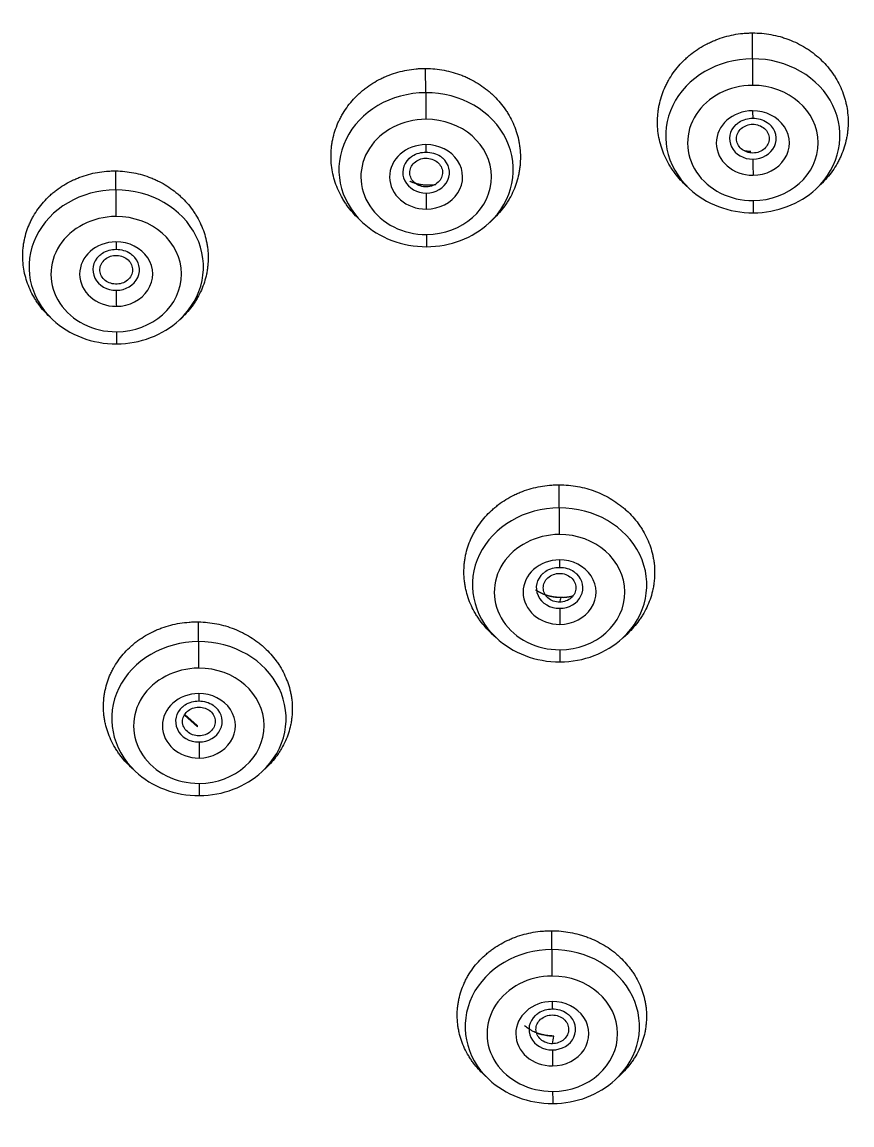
# Model space of a CAD drawing. Header units: millimetres. Extents: x 2433 to 4809, y -10272 to -6912.
# Drawn here: x 3217.32 to 3235.11, y -8393.87 to -8370.22 of the extents above; entities that cross this region are included whole.
import ezdxf

# ---------------------------------------------------------------- set-up
doc = ezdxf.new("R2010")
doc.units = ezdxf.units.MM
doc.layers.add('DIM', color=3, linetype='Continuous', lineweight=13)
doc.styles.add('ARIAL', font='arial.ttf')
doc.dimstyles.get("Standard").update_dxf_attribs({"dimtxt": 15, "dimasz": 15, "dimexe": 0.18, "dimexo": 0.0625, "dimgap": 4, "dimtad": 0, "dimtih": 1, "dimtoh": 1, "dimdec": 1, "dimdsep": 46, "dimtxsty": 'ARIAL', "dimcen": 0, "dimclrd": 3, "dimclre": 3, "dimclrt": 3, "dimadec": 0, "dimazin": 0, "dimtfac": 1, "dimtdec": 1, "dimtofl": 0, "dimtmove": 0, "dimatfit": 3, "dimfxl": 1, "dimtolj": 1, "dimtzin": 0, "dimarcsym": 0})

# ---------------------------------------------------------------- blocks, each defined once
blk = doc.blocks.new('*D46')
at = {"layer": 'Defpoints', "color": 0, "transparency": 16777216}
for p in [(3184.787, -7905.985), (3696.954, -9950.155), (3696.954, -9950.155)]:
    blk.add_point(p, dxfattribs=at)
at = {"layer": 'DIM', "color": 3, "lineweight": -2, "transparency": 16777216}
for p, q in [((3184.85, -7905.985), (3697.134, -7905.985)), ((3696.954, -7923.985), (3696.954, -8911.271)), ((3696.954, -9932.155), (3696.954, -8944.87)), ((3697.016, -9950.155), (3697.134, -9950.155))]:
    blk.add_line(p, q, dxfattribs=at)
at = {"layer": 'DIM', "color": 3, "transparency": 16777216}
for points in [[(3693.954, -7923.985), (3699.954, -7923.985), (3696.954, -7905.985)], [(3693.954, -9932.155), (3699.954, -9932.155), (3696.954, -9950.155)]]:
    blk.add_solid(points, dxfattribs=at)
at = {"layer": 'DIM', "color": 3, "transparency": 16777216, "insert": (3696.954, -8928.07), "char_height": 18, "attachment_point": 5, "style": 'ARIAL'}
blk.add_mtext('\\A1;(2280)', dxfattribs=at)

msp = doc.modelspace()

# ---------------------------------------------------------------- linework, layer by layer
at = {"linetype": 'Continuous', "lineweight": 13}
for p, q in [((3232.978, -8371.005), (3232.977, -8370.449)), ((3225.972, -8371.732), (3225.971, -8371.21)), ((3219.326, -8373.818), (3219.325, -8373.409)), ((3228.834, -8380.64), (3228.833, -8380.142)), ((3221.099, -8383.507), (3221.098, -8383.083)), ((3221.081, -8385.334), (3220.796, -8385.085)), ((3228.678, -8390.113), (3228.677, -8389.709))]:
    msp.add_line(p, q, dxfattribs=at)
at = {"linetype": 'Continuous', "lineweight": 18}
for p, q in [((3231.537, -8373.704), (3231.624, -8373.786)), ((3234.35, -8373.786), (3234.438, -8373.703)), ((3224.535, -8374.435), (3224.618, -8374.513)), ((3227.344, -8374.513), (3227.418, -8374.444)), ((3217.911, -8376.541), (3217.972, -8376.599)), ((3220.698, -8376.599), (3220.741, -8376.558)), ((3227.376, -8383.323), (3227.48, -8383.42)), ((3230.206, -8383.42), (3230.303, -8383.329)), ((3221.067, -8385.298), (3220.807, -8385.07)), ((3219.642, -8386.191), (3219.745, -8386.288)), ((3222.471, -8386.288), (3222.551, -8386.213)), ((3227.217, -8392.793), (3227.324, -8392.894)), ((3230.05, -8392.894), (3230.147, -8392.802))]:
    msp.add_line(p, q, dxfattribs=at)
at = {"linetype": 'Continuous', "lineweight": 13}
for centre, major_axis, ratio, start_param, end_param in [((3232.987, -8372.656), (-1.87, 0), 0.882948, 4.717224, 7.037094), ((3232.987, -8372.656), (-1.87, 0), 0.882948, 2.377964, 4.717224), ((3232.98, -8371.34), (0.002, -0.5), 0.00227, 3.979346, 5.201076), ((3232.987, -8372.81), (1.4, 0), 0.882948, 1.575631, 4.717224), ((3232.987, -8372.81), (1.4, 0), 0.882948, 4.717224, 7.858816), ((3225.981, -8373.383), (-1.87, 0), 0.882948, 4.717224, 7.037094), ((3225.981, -8373.383), (-1.87, 0), 0.882948, 2.377964, 4.717224), ((3225.975, -8372.067), (0.002, -0.5), 0.00227, 3.979346, 5.201076), ((3225.981, -8373.538), (1.4, 0), 0.882948, 1.575631, 4.717224), ((3225.981, -8373.538), (1.4, 0), 0.882948, 4.717224, 7.858816), ((3232.987, -8372.81), (-0.783, 0), 0.882948, 4.717224, 7.858816), ((3232.987, -8372.81), (-0.783, 0), 0.882948, 1.575631, 4.717224), ((3232.983, -8371.978), (0.001, -0.3), 0.00227, 5.201076, 6.276176), ((3225.981, -8373.537), (-0.783, 0), 0.882948, 4.717224, 7.858816), ((3225.981, -8373.537), (-0.783, 0), 0.882948, 1.575631, 4.717224), ((3225.977, -8372.705), (0.001, -0.3), 0.00227, 5.201076, 6.276176), ((3232.991, -8373.361), (-0.001, 0.3), 0.00227, 0.828524, 2.059484), ((3219.335, -8375.468), (-1.87, 0), 0.882948, 4.717224, 7.037094), ((3219.335, -8375.468), (-1.87, 0), 0.882948, 2.377964, 4.717224), ((3219.328, -8374.152), (0.002, -0.5), 0.00227, 3.979346, 5.201076), ((3225.985, -8374.088), (-0.001, 0.3), 0.00227, 0.828524, 2.059484), ((3232.994, -8373.812), (-0.002, 0.5), 0.00227, 2.059484, 3.281214), ((3219.335, -8375.623), (1.4, 0), 0.882948, 1.575631, 4.717224), ((3219.335, -8375.623), (1.4, 0), 0.882948, 4.717224, 7.858816), ((3219.334, -8375.622), (-0.783, 0), 0.882948, 4.717224, 7.858816), ((3219.334, -8375.622), (-0.783, 0), 0.882948, 1.575631, 4.717224), ((3219.331, -8374.79), (0.001, -0.3), 0.00227, 5.201076, 6.276176), ((3225.988, -8374.539), (-0.002, 0.5), 0.00227, 2.059484, 3.281214), ((3219.338, -8376.173), (-0.001, 0.3), 0.00227, 0.828524, 2.059484), ((3219.342, -8376.624), (-0.002, 0.5), 0.00227, 2.059484, 3.281214), ((3228.843, -8382.29), (-1.87, 0), 0.882948, 4.717224, 7.037094), ((3228.843, -8382.29), (-1.87, 0), 0.882948, 2.377964, 4.717224), ((3228.836, -8380.974), (0.002, -0.5), 0.00227, 3.979346, 5.201076), ((3228.843, -8382.445), (1.4, 0), 0.882948, 1.575631, 4.717224), ((3228.843, -8382.445), (1.4, 0), 0.882948, 4.717224, 7.858816), ((3228.843, -8382.445), (-0.783, 0), 0.882948, 4.717224, 7.858816), ((3228.843, -8382.445), (-0.783, 0), 0.882948, 1.575631, 4.717224), ((3228.839, -8381.613), (0.001, -0.3), 0.00227, 5.201076, 6.276176), ((3228.847, -8382.995), (-0.001, 0.3), 0.00227, 0.828524, 2.059484), ((3221.108, -8385.158), (-1.87, 0), 0.882948, 4.717224, 7.037094), ((3221.108, -8385.158), (-1.87, 0), 0.882948, 2.377964, 4.717224), ((3221.101, -8383.842), (0.002, -0.5), 0.00227, 3.979346, 5.201076), ((3228.85, -8383.446), (-0.002, 0.5), 0.00227, 2.059484, 3.281214), ((3221.108, -8385.312), (1.4, 0), 0.882948, 1.575631, 4.717224), ((3221.108, -8385.312), (1.4, 0), 0.882948, 4.717224, 7.858816), ((3221.108, -8385.312), (-0.783, 0), 0.882948, 4.717224, 7.858816), ((3221.108, -8385.312), (-0.783, 0), 0.882948, 1.575631, 4.717224), ((3221.104, -8384.48), (0.001, -0.3), 0.00227, 5.201076, 6.276176), ((3220.87, -8385.524), (-0.197, -0.226), 0.330358, 2.797833, 3.141605), ((3221.112, -8385.862), (-0.001, 0.3), 0.00227, 0.828524, 2.059484), ((3221.115, -8386.314), (-0.002, 0.5), 0.00227, 2.059484, 3.281214), ((3228.687, -8391.764), (-1.87, 0), 0.882948, 4.717224, 7.037094), ((3228.687, -8391.764), (-1.87, 0), 0.882948, 2.377964, 4.717224), ((3228.68, -8390.447), (0.002, -0.5), 0.00227, 3.979346, 5.201076), ((3228.687, -8391.918), (1.4, 0), 0.882948, 1.575631, 4.717224), ((3228.687, -8391.918), (1.4, 0), 0.882948, 4.717224, 7.858816), ((3228.687, -8391.918), (-0.783, 0), 0.882948, 4.717224, 7.858816), ((3228.687, -8391.918), (-0.783, 0), 0.882948, 1.575631, 4.717224), ((3228.683, -8391.086), (0.001, -0.3), 0.00227, 5.201076, 6.276176), ((3228.691, -8392.468), (-0.001, 0.3), 0.00227, 0.828524, 2.059484), ((3228.694, -8392.919), (-0.002, 0.5), 0.00227, 2.059484, 3.281214)]:
    msp.add_ellipse(centre, major_axis=major_axis, ratio=ratio, start_param=start_param, end_param=end_param, dxfattribs=at)
at = {"linetype": 'Continuous', "lineweight": 18}
for centre, major_axis, start_param, end_param in [((3232.987, -8372.716), (-0.5, 0), 5.53772, 7.858816), ((3232.987, -8372.716), (-0.5, 0), 1.575631, 3.936194), ((3225.981, -8373.443), (-0.5, 0), 5.53772, 7.858816), ((3225.981, -8373.443), (-0.5, 0), 1.575631, 3.936194), ((3232.987, -8372.656), (-1.87, 0), 0.753908, 1.575631), ((3232.987, -8372.656), (-1.87, 0), 1.575631, 2.377964), ((3225.981, -8373.383), (-1.87, 0), 0.753908, 1.575631), ((3225.981, -8373.383), (-1.87, 0), 1.575631, 2.377964), ((3219.334, -8375.529), (-0.5, 0), 5.53772, 7.858816), ((3219.334, -8375.529), (-0.5, 0), 1.575631, 3.936194), ((3219.335, -8375.468), (-1.87, 0), 0.753908, 1.575631), ((3219.335, -8375.468), (-1.87, 0), 1.575631, 2.377964), ((3228.843, -8382.351), (0.5, 0), 2.349395, 4.717224), ((3228.843, -8382.351), (0.5, 0), 4.717224, 7.03081), ((3228.843, -8382.29), (-1.87, 0), 0.753908, 1.575631), ((3228.843, -8382.29), (-1.87, 0), 1.575631, 2.377964), ((3221.108, -8385.218), (0.5, 0), 2.349395, 4.717224), ((3221.108, -8385.218), (0.5, 0), 4.717224, 7.03081), ((3221.108, -8385.158), (-1.87, 0), 0.753908, 1.575631), ((3221.108, -8385.158), (-1.87, 0), 1.575631, 2.377964), ((3228.687, -8391.824), (-0.5, 0), 5.53772, 7.858816), ((3228.687, -8391.824), (-0.5, 0), 1.575631, 3.936194), ((3228.687, -8391.764), (-1.87, 0), 0.753908, 1.575631), ((3228.687, -8391.764), (-1.87, 0), 1.575631, 2.377964)]:
    msp.add_ellipse(centre, major_axis=major_axis, ratio=0.882948, start_param=start_param, end_param=end_param, dxfattribs=at)
for points, knots in [([(3231.537, -8373.704), (3231.445, -8373.618), (3231.364, -8373.525), (3231.272, -8373.399), (3231.254, -8373.373), (3231.22, -8373.319), (3231.203, -8373.292), (3231.155, -8373.209), (3231.126, -8373.153), (3231.049, -8372.981), (3231.01, -8372.863), (3230.956, -8372.616), (3230.943, -8372.493), (3230.942, -8372.307), (3230.944, -8372.245), (3230.954, -8372.151), (3230.958, -8372.12), (3230.967, -8372.058), (3230.973, -8372.027), (3231.004, -8371.874), (3231.042, -8371.755), (3231.105, -8371.611), (3231.118, -8371.582), (3231.146, -8371.526), (3231.161, -8371.497), (3231.208, -8371.414), (3231.242, -8371.36), (3231.352, -8371.204), (3231.436, -8371.107), (3231.542, -8371.007), (3231.554, -8370.996), (3231.578, -8370.974), (3231.59, -8370.963), (3231.628, -8370.931), (3231.653, -8370.91), (3231.73, -8370.85), (3231.837, -8370.775), (3231.951, -8370.71), (3232.039, -8370.666), (3232.069, -8370.651), (3232.13, -8370.624), (3232.161, -8370.611), (3232.316, -8370.55), (3232.444, -8370.513), (3232.64, -8370.475), (3232.707, -8370.465), (3232.807, -8370.456), (3232.841, -8370.453), (3232.909, -8370.45), (3232.943, -8370.449), (3232.977, -8370.449)], [0, 0, 0, 0, 0.080882, 0.080882, 0.101771, 0.101771, 0.12266, 0.12266, 0.164439, 0.164439, 0.247995, 0.247995, 0.331551, 0.331551, 0.373329, 0.373329, 0.394218, 0.394218, 0.415107, 0.415107, 0.498663, 0.498663, 0.519552, 0.519552, 0.540441, 0.540441, 0.582219, 0.582219, 0.665775, 0.665775, 0.67622, 0.67622, 0.686664, 0.686664, 0.707553, 0.707553, 0.749332, 0.79111, 0.79111, 0.811999, 0.811999, 0.832888, 0.832888, 0.916444, 0.916444, 0.958222, 0.958222, 0.979111, 0.979111, 1, 1, 1, 1]), ([(3232.977, -8370.449), (3233.112, -8370.448), (3233.245, -8370.46), (3233.442, -8370.496), (3233.507, -8370.511), (3233.588, -8370.533), (3233.604, -8370.538), (3233.636, -8370.548), (3233.652, -8370.553), (3233.7, -8370.569), (3233.731, -8370.58), (3233.887, -8370.639), (3234.005, -8370.698), (3234.144, -8370.784), (3234.171, -8370.802), (3234.226, -8370.84), (3234.252, -8370.859), (3234.331, -8370.919), (3234.38, -8370.961), (3234.522, -8371.092), (3234.607, -8371.188), (3234.701, -8371.319), (3234.719, -8371.345), (3234.754, -8371.399), (3234.77, -8371.426), (3234.818, -8371.508), (3234.875, -8371.62), (3234.921, -8371.737), (3234.95, -8371.827), (3234.959, -8371.857), (3234.976, -8371.917), (3234.983, -8371.948), (3235.017, -8372.101), (3235.03, -8372.225), (3235.031, -8372.411), (3235.028, -8372.473), (3235.021, -8372.551), (3235.019, -8372.567), (3235.015, -8372.598), (3235.009, -8372.645), (3235, -8372.691), (3234.969, -8372.843), (3234.931, -8372.962), (3234.868, -8373.106), (3234.855, -8373.135), (3234.834, -8373.178), (3234.826, -8373.192), (3234.811, -8373.22), (3234.773, -8373.29), (3234.731, -8373.357), (3234.621, -8373.512), (3234.537, -8373.609), (3234.441, -8373.7), (3234.44, -8373.702), (3234.438, -8373.703)], [0, 0, 0, 0, 0.083221, 0.083221, 0.124831, 0.124831, 0.135234, 0.135234, 0.145636, 0.145636, 0.166441, 0.166441, 0.249662, 0.249662, 0.270467, 0.270467, 0.291272, 0.291272, 0.332883, 0.332883, 0.416103, 0.416103, 0.436908, 0.436908, 0.457714, 0.457714, 0.499324, 0.540934, 0.540934, 0.561739, 0.561739, 0.582544, 0.582544, 0.665765, 0.665765, 0.707375, 0.707375, 0.717778, 0.717778, 0.728181, 0.748986, 0.748986, 0.832206, 0.832206, 0.853012, 0.853012, 0.863414, 0.863414, 0.873817, 0.915427, 0.915427, 0.998648, 0.998648, 1, 1, 1, 1]), ([(3224.535, -8374.435), (3224.444, -8374.35), (3224.363, -8374.257), (3224.272, -8374.132), (3224.254, -8374.105), (3224.219, -8374.052), (3224.202, -8374.024), (3224.155, -8373.942), (3224.097, -8373.83), (3224.052, -8373.714), (3224.013, -8373.596), (3223.996, -8373.536), (3223.956, -8373.352), (3223.942, -8373.229), (3223.941, -8373.044), (3223.944, -8372.982), (3223.953, -8372.889), (3223.957, -8372.858), (3223.966, -8372.796), (3223.972, -8372.766), (3224.003, -8372.614), (3224.041, -8372.495), (3224.103, -8372.352), (3224.123, -8372.31), (3224.145, -8372.268), (3224.16, -8372.24), (3224.168, -8372.226), (3224.207, -8372.157), (3224.241, -8372.104), (3224.35, -8371.949), (3224.434, -8371.853), (3224.54, -8371.754), (3224.552, -8371.743), (3224.576, -8371.721), (3224.588, -8371.711), (3224.625, -8371.679), (3224.651, -8371.659), (3224.728, -8371.6), (3224.834, -8371.526), (3224.948, -8371.462), (3225.036, -8371.418), (3225.066, -8371.404), (3225.127, -8371.377), (3225.158, -8371.365), (3225.313, -8371.305), (3225.44, -8371.269), (3225.636, -8371.234), (3225.702, -8371.225), (3225.803, -8371.216), (3225.836, -8371.214), (3225.904, -8371.211), (3225.937, -8371.21), (3225.971, -8371.21)], [0, 0, 0, 0, 0.080748, 0.080748, 0.10164, 0.10164, 0.122532, 0.122532, 0.164316, 0.2061, 0.2061, 0.247885, 0.247885, 0.331453, 0.331453, 0.373237, 0.373237, 0.394129, 0.394129, 0.415021, 0.415021, 0.49859, 0.49859, 0.519482, 0.529928, 0.529928, 0.540374, 0.540374, 0.582158, 0.582158, 0.665727, 0.665727, 0.676173, 0.676173, 0.686619, 0.686619, 0.707511, 0.707511, 0.749295, 0.791079, 0.791079, 0.811971, 0.811971, 0.832863, 0.832863, 0.916432, 0.916432, 0.958216, 0.958216, 0.979108, 0.979108, 1, 1, 1, 1]), ([(3225.971, -8371.21), (3226.106, -8371.211), (3226.237, -8371.224), (3226.495, -8371.274), (3226.622, -8371.31), (3226.777, -8371.37), (3226.807, -8371.383), (3226.868, -8371.41), (3226.897, -8371.424), (3226.985, -8371.468), (3227.099, -8371.532), (3227.205, -8371.607), (3227.282, -8371.666), (3227.308, -8371.686), (3227.357, -8371.729), (3227.382, -8371.75), (3227.499, -8371.86), (3227.583, -8371.956), (3227.675, -8372.084), (3227.693, -8372.11), (3227.727, -8372.164), (3227.744, -8372.191), (3227.791, -8372.273), (3227.82, -8372.329), (3227.896, -8372.5), (3227.935, -8372.618), (3227.965, -8372.754), (3227.968, -8372.77), (3227.974, -8372.8), (3227.977, -8372.816), (3227.984, -8372.862), (3227.989, -8372.893), (3227.999, -8372.985), (3228.006, -8373.107), (3228, -8373.23), (3227.991, -8373.322), (3227.987, -8373.353), (3227.978, -8373.414), (3227.973, -8373.445), (3227.941, -8373.597), (3227.904, -8373.715), (3227.83, -8373.885), (3227.802, -8373.941), (3227.756, -8374.023), (3227.739, -8374.05), (3227.705, -8374.103), (3227.688, -8374.13), (3227.597, -8374.258), (3227.514, -8374.353), (3227.42, -8374.442), (3227.419, -8374.443), (3227.418, -8374.444)], [0, 0, 0, 0, 0.083255, 0.083255, 0.166511, 0.166511, 0.187324, 0.187324, 0.208138, 0.208138, 0.249766, 0.291393, 0.291393, 0.312207, 0.312207, 0.333021, 0.333021, 0.416276, 0.416276, 0.43709, 0.43709, 0.457904, 0.457904, 0.499532, 0.499532, 0.582787, 0.582787, 0.593194, 0.593194, 0.603601, 0.603601, 0.624415, 0.624415, 0.666042, 0.70767, 0.70767, 0.728484, 0.728484, 0.749298, 0.749298, 0.832553, 0.832553, 0.87418, 0.87418, 0.894994, 0.894994, 0.915808, 0.915808, 0.999063, 0.999063, 1, 1, 1, 1]), ([(3232.625, -8372.421), (3232.644, -8372.398), (3232.701, -8372.347), (3232.83, -8372.293), (3232.932, -8372.279), (3232.984, -8372.278)], [0, 0, 0, 0, 0.24821, 0.643629, 1, 1, 1, 1]), ([(3232.984, -8372.278), (3233.042, -8372.279), (3233.15, -8372.294), (3233.274, -8372.347), (3233.322, -8372.393), (3233.334, -8372.407)], [0, 0, 0, 0, 0.410705, 0.836907, 1, 1, 1, 1]), ([(3225.619, -8373.148), (3225.638, -8373.125), (3225.695, -8373.074), (3225.824, -8373.02), (3225.927, -8373.006), (3225.979, -8373.005)], [0, 0, 0, 0, 0.24821, 0.643629, 1, 1, 1, 1]), ([(3225.979, -8373.005), (3226.036, -8373.006), (3226.144, -8373.021), (3226.269, -8373.074), (3226.317, -8373.12), (3226.329, -8373.134)], [0, 0, 0, 0, 0.410705, 0.836907, 1, 1, 1, 1]), ([(3217.911, -8376.541), (3217.823, -8376.459), (3217.744, -8376.37), (3217.656, -8376.249), (3217.638, -8376.223), (3217.604, -8376.171), (3217.588, -8376.144), (3217.541, -8376.064), (3217.484, -8375.955), (3217.44, -8375.841), (3217.401, -8375.726), (3217.385, -8375.667), (3217.345, -8375.488), (3217.331, -8375.368), (3217.33, -8375.187), (3217.333, -8375.127), (3217.342, -8375.037), (3217.346, -8375.007), (3217.355, -8374.946), (3217.361, -8374.916), (3217.392, -8374.768), (3217.429, -8374.653), (3217.49, -8374.514), (3217.51, -8374.472), (3217.532, -8374.431), (3217.546, -8374.404), (3217.554, -8374.391), (3217.592, -8374.324), (3217.626, -8374.272), (3217.734, -8374.122), (3217.816, -8374.029), (3217.931, -8373.921), (3217.955, -8373.9), (3218.004, -8373.86), (3218.029, -8373.84), (3218.105, -8373.782), (3218.209, -8373.711), (3218.321, -8373.649), (3218.407, -8373.607), (3218.437, -8373.593), (3218.496, -8373.567), (3218.527, -8373.555), (3218.679, -8373.498), (3218.804, -8373.464), (3218.996, -8373.43), (3219.061, -8373.421), (3219.16, -8373.413), (3219.193, -8373.412), (3219.259, -8373.409), (3219.292, -8373.409), (3219.325, -8373.409)], [0, 0, 0, 0, 0.079536, 0.079536, 0.100456, 0.100456, 0.121376, 0.121376, 0.163215, 0.205054, 0.205054, 0.246893, 0.246893, 0.330572, 0.330572, 0.372411, 0.372411, 0.393331, 0.393331, 0.41425, 0.41425, 0.497929, 0.497929, 0.518849, 0.529308, 0.529308, 0.539768, 0.539768, 0.581607, 0.581607, 0.665286, 0.665286, 0.686206, 0.686206, 0.707125, 0.707125, 0.748964, 0.790804, 0.790804, 0.811723, 0.811723, 0.832643, 0.832643, 0.916321, 0.916321, 0.958161, 0.958161, 0.97908, 0.97908, 1, 1, 1, 1]), ([(3219.325, -8373.409), (3219.456, -8373.411), (3219.584, -8373.424), (3219.836, -8373.474), (3219.96, -8373.51), (3220.111, -8373.569), (3220.141, -8373.582), (3220.2, -8373.608), (3220.229, -8373.622), (3220.314, -8373.666), (3220.425, -8373.729), (3220.529, -8373.801), (3220.604, -8373.859), (3220.629, -8373.879), (3220.677, -8373.92), (3220.701, -8373.942), (3220.815, -8374.049), (3220.897, -8374.142), (3220.987, -8374.268), (3221.005, -8374.293), (3221.038, -8374.345), (3221.054, -8374.372), (3221.1, -8374.452), (3221.128, -8374.507), (3221.203, -8374.673), (3221.241, -8374.788), (3221.273, -8374.936), (3221.279, -8374.966), (3221.289, -8375.025), (3221.293, -8375.055), (3221.303, -8375.145), (3221.31, -8375.265), (3221.304, -8375.384), (3221.295, -8375.473), (3221.29, -8375.518), (3221.282, -8375.563), (3221.277, -8375.592), (3221.274, -8375.607), (3221.247, -8375.74), (3221.21, -8375.855), (3221.138, -8376.02), (3221.111, -8376.074), (3221.066, -8376.154), (3221.05, -8376.18), (3221.017, -8376.232), (3221, -8376.258), (3220.911, -8376.382), (3220.831, -8376.473), (3220.741, -8376.558)], [0, 0, 0, 0, 0.083377, 0.083377, 0.166754, 0.166754, 0.187598, 0.187598, 0.208442, 0.208442, 0.25013, 0.291819, 0.291819, 0.312663, 0.312663, 0.333507, 0.333507, 0.416884, 0.416884, 0.437728, 0.437728, 0.458572, 0.458572, 0.500261, 0.500261, 0.583637, 0.583637, 0.604481, 0.604481, 0.625326, 0.625326, 0.667014, 0.708702, 0.708702, 0.729547, 0.739969, 0.739969, 0.750391, 0.750391, 0.833768, 0.833768, 0.875456, 0.875456, 0.8963, 0.8963, 0.917144, 0.917144, 1, 1, 1, 1]), ([(3226.181, -8373.706), (3226.175, -8373.707), (3226.165, -8373.709), (3226.15, -8373.711), (3226.134, -8373.713), (3226.118, -8373.714), (3226.102, -8373.715), (3226.086, -8373.717), (3226.07, -8373.717), (3226.054, -8373.718), (3226.038, -8373.718), (3226.021, -8373.718), (3226.005, -8373.718), (3225.988, -8373.717), (3225.972, -8373.717), (3225.955, -8373.715), (3225.938, -8373.714), (3225.921, -8373.712), (3225.904, -8373.71), (3225.887, -8373.708), (3225.87, -8373.705), (3225.852, -8373.702), (3225.835, -8373.698), (3225.818, -8373.695), (3225.8, -8373.691), (3225.783, -8373.686), (3225.765, -8373.681), (3225.748, -8373.676), (3225.73, -8373.671), (3225.713, -8373.665), (3225.695, -8373.659), (3225.678, -8373.652), (3225.661, -8373.645), (3225.644, -8373.638), (3225.633, -8373.634), (3225.628, -8373.631)], [0, 0, 0, 0, 0.02764, 0.05539, 0.083255, 0.11124, 0.139352, 0.167597, 0.195983, 0.224517, 0.253206, 0.282058, 0.311083, 0.340289, 0.369686, 0.399284, 0.429092, 0.459121, 0.489383, 0.519889, 0.550649, 0.581659, 0.61291, 0.644394, 0.676103, 0.708027, 0.740157, 0.772485, 0.805, 0.837694, 0.870558, 0.903582, 0.936758, 0.970076, 1, 1, 1, 1]), ([(3218.972, -8375.233), (3218.992, -8375.21), (3219.048, -8375.159), (3219.178, -8375.105), (3219.28, -8375.091), (3219.332, -8375.09)], [0, 0, 0, 0, 0.24821, 0.643629, 1, 1, 1, 1]), ([(3219.332, -8375.09), (3219.39, -8375.091), (3219.497, -8375.106), (3219.622, -8375.159), (3219.67, -8375.205), (3219.682, -8375.219)], [0, 0, 0, 0, 0.410705, 0.836907, 1, 1, 1, 1]), ([(3227.375, -8383.322), (3227.289, -8383.242), (3227.212, -8383.155), (3227.124, -8383.036), (3227.106, -8383.01), (3227.08, -8382.97), (3227.071, -8382.956), (3227.054, -8382.93), (3227.013, -8382.862), (3226.977, -8382.793), (3226.899, -8382.624), (3226.86, -8382.507), (3226.826, -8382.355), (3226.82, -8382.325), (3226.81, -8382.264), (3226.805, -8382.233), (3226.795, -8382.142), (3226.788, -8382.02), (3226.794, -8381.898), (3226.803, -8381.806), (3226.807, -8381.775), (3226.816, -8381.714), (3226.822, -8381.684), (3226.854, -8381.533), (3226.892, -8381.416), (3226.955, -8381.274), (3226.968, -8381.246), (3226.997, -8381.19), (3227.012, -8381.163), (3227.059, -8381.081), (3227.093, -8381.028), (3227.204, -8380.875), (3227.288, -8380.78), (3227.395, -8380.682), (3227.407, -8380.671), (3227.431, -8380.65), (3227.443, -8380.639), (3227.481, -8380.608), (3227.506, -8380.587), (3227.584, -8380.529), (3227.691, -8380.456), (3227.805, -8380.393), (3227.894, -8380.349), (3227.924, -8380.335), (3227.985, -8380.309), (3228.015, -8380.296), (3228.171, -8380.237), (3228.299, -8380.201), (3228.496, -8380.166), (3228.563, -8380.157), (3228.663, -8380.148), (3228.697, -8380.145), (3228.765, -8380.143), (3228.799, -8380.142), (3228.833, -8380.142)], [0, 0, 0, 0, 0.076949, 0.076949, 0.097927, 0.097927, 0.108417, 0.108417, 0.118906, 0.160863, 0.160863, 0.244776, 0.244776, 0.265755, 0.265755, 0.286733, 0.286733, 0.32869, 0.370647, 0.370647, 0.391625, 0.391625, 0.412604, 0.412604, 0.496518, 0.496518, 0.517496, 0.517496, 0.538474, 0.538474, 0.580431, 0.580431, 0.664345, 0.664345, 0.674834, 0.674834, 0.685323, 0.685323, 0.706302, 0.706302, 0.748259, 0.790216, 0.790216, 0.811194, 0.811194, 0.832173, 0.832173, 0.916086, 0.916086, 0.958043, 0.958043, 0.979022, 0.979022, 1, 1, 1, 1]), ([(3228.833, -8380.142), (3228.968, -8380.142), (3229.233, -8380.167), (3229.488, -8380.238), (3229.675, -8380.309), (3229.736, -8380.336), (3229.854, -8380.394), (3229.968, -8380.457), (3230.075, -8380.53), (3230.153, -8380.588), (3230.179, -8380.608), (3230.229, -8380.65), (3230.253, -8380.671), (3230.372, -8380.78), (3230.457, -8380.874), (3230.55, -8381.001), (3230.577, -8381.04), (3230.603, -8381.08), (3230.619, -8381.107), (3230.627, -8381.12), (3230.667, -8381.188), (3230.696, -8381.244), (3230.773, -8381.413), (3230.813, -8381.529), (3230.846, -8381.68), (3230.852, -8381.711), (3230.862, -8381.771), (3230.867, -8381.802), (3230.877, -8381.893), (3230.884, -8382.015), (3230.879, -8382.137), (3230.869, -8382.228), (3230.866, -8382.258), (3230.856, -8382.319), (3230.851, -8382.35), (3230.819, -8382.5), (3230.781, -8382.617), (3230.706, -8382.786), (3230.678, -8382.842), (3230.631, -8382.923), (3230.615, -8382.95), (3230.581, -8383.003), (3230.563, -8383.029), (3230.474, -8383.153), (3230.393, -8383.245), (3230.303, -8383.329)], [0, 0, 0, 0, 0.083554, 0.167109, 0.167109, 0.208886, 0.208886, 0.250663, 0.29244, 0.29244, 0.313329, 0.313329, 0.334218, 0.334218, 0.417772, 0.417772, 0.438661, 0.449105, 0.449105, 0.459549, 0.459549, 0.501326, 0.501326, 0.584881, 0.584881, 0.605769, 0.605769, 0.626658, 0.626658, 0.668435, 0.710213, 0.710213, 0.731101, 0.731101, 0.75199, 0.75199, 0.835544, 0.835544, 0.877321, 0.877321, 0.89821, 0.89821, 0.919099, 0.919099, 1, 1, 1, 1]), ([(3228.495, -8382.042), (3228.51, -8382.025), (3228.563, -8381.978), (3228.686, -8381.927), (3228.788, -8381.914), (3228.84, -8381.913)], [0, 0, 0, 0, 0.206446, 0.623832, 1, 1, 1, 1]), ([(3228.84, -8381.913), (3228.898, -8381.913), (3229.006, -8381.928), (3229.136, -8381.985), (3229.188, -8382.036), (3229.204, -8382.055)], [0, 0, 0, 0, 0.388964, 0.792604, 1, 1, 1, 1]), ([(3228.871, -8382.563), (3228.865, -8382.563), (3228.855, -8382.563), (3228.839, -8382.562), (3228.823, -8382.562), (3228.808, -8382.561), (3228.792, -8382.56), (3228.776, -8382.558), (3228.761, -8382.557), (3228.745, -8382.555), (3228.729, -8382.553), (3228.714, -8382.55), (3228.698, -8382.548), (3228.683, -8382.545), (3228.667, -8382.542), (3228.652, -8382.539), (3228.636, -8382.535), (3228.621, -8382.531), (3228.606, -8382.527), (3228.59, -8382.522), (3228.575, -8382.518), (3228.56, -8382.513), (3228.544, -8382.507), (3228.529, -8382.502), (3228.514, -8382.496), (3228.499, -8382.49), (3228.484, -8382.483), (3228.469, -8382.477), (3228.454, -8382.47), (3228.44, -8382.462), (3228.425, -8382.455), (3228.411, -8382.447), (3228.396, -8382.439), (3228.382, -8382.431), (3228.368, -8382.423), (3228.354, -8382.414), (3228.34, -8382.405), (3228.33, -8382.398), (3228.324, -8382.394), (3228.323, -8382.393)], [0, 0, 0, 0, 0.026672, 0.053337, 0.079999, 0.106663, 0.133333, 0.160014, 0.186713, 0.213434, 0.240183, 0.266966, 0.29379, 0.320661, 0.347586, 0.374571, 0.401624, 0.428752, 0.455963, 0.483263, 0.510662, 0.538167, 0.565786, 0.593527, 0.621391, 0.649372, 0.67746, 0.705648, 0.733929, 0.762294, 0.790736, 0.819246, 0.847819, 0.876445, 0.905118, 0.93383, 0.962575, 0.991347, 1, 1, 1, 1]), ([(3219.641, -8386.19), (3219.558, -8386.112), (3219.482, -8386.027), (3219.395, -8385.911), (3219.377, -8385.885), (3219.351, -8385.846), (3219.342, -8385.833), (3219.326, -8385.806), (3219.284, -8385.739), (3219.248, -8385.671), (3219.171, -8385.504), (3219.131, -8385.388), (3219.097, -8385.238), (3219.091, -8385.208), (3219.081, -8385.148), (3219.076, -8385.118), (3219.066, -8385.028), (3219.059, -8384.908), (3219.064, -8384.787), (3219.074, -8384.696), (3219.077, -8384.666), (3219.087, -8384.606), (3219.093, -8384.576), (3219.124, -8384.428), (3219.162, -8384.313), (3219.226, -8384.174), (3219.246, -8384.132), (3219.268, -8384.091), (3219.283, -8384.064), (3219.29, -8384.051), (3219.33, -8383.984), (3219.364, -8383.932), (3219.474, -8383.783), (3219.558, -8383.69), (3219.677, -8383.584), (3219.701, -8383.563), (3219.751, -8383.523), (3219.776, -8383.503), (3219.854, -8383.447), (3219.961, -8383.376), (3220.075, -8383.315), (3220.163, -8383.274), (3220.193, -8383.26), (3220.254, -8383.235), (3220.285, -8383.223), (3220.44, -8383.167), (3220.567, -8383.134), (3220.763, -8383.101), (3220.829, -8383.094), (3220.93, -8383.086), (3220.963, -8383.084), (3221.031, -8383.083), (3221.064, -8383.082), (3221.098, -8383.083)], [0, 0, 0, 0, 0.075494, 0.075494, 0.096506, 0.096506, 0.107011, 0.107011, 0.117517, 0.15954, 0.15954, 0.243586, 0.243586, 0.264598, 0.264598, 0.285609, 0.285609, 0.327632, 0.369655, 0.369655, 0.390667, 0.390667, 0.411678, 0.411678, 0.495724, 0.495724, 0.516736, 0.527241, 0.527241, 0.537747, 0.537747, 0.57977, 0.57977, 0.663816, 0.663816, 0.684828, 0.684828, 0.705839, 0.705839, 0.747862, 0.789885, 0.789885, 0.810897, 0.810897, 0.831908, 0.831908, 0.915954, 0.915954, 0.957977, 0.957977, 0.978989, 0.978989, 1, 1, 1, 1]), ([(3221.098, -8383.083), (3221.231, -8383.085), (3221.492, -8383.114), (3221.743, -8383.186), (3221.988, -8383.283), (3222.104, -8383.341), (3222.267, -8383.442), (3222.32, -8383.479), (3222.397, -8383.537), (3222.422, -8383.557), (3222.471, -8383.598), (3222.495, -8383.619), (3222.611, -8383.727), (3222.694, -8383.82), (3222.786, -8383.945), (3222.804, -8383.97), (3222.838, -8384.022), (3222.854, -8384.049), (3222.901, -8384.129), (3222.929, -8384.184), (3223.005, -8384.35), (3223.044, -8384.464), (3223.073, -8384.597), (3223.077, -8384.612), (3223.082, -8384.642), (3223.085, -8384.657), (3223.093, -8384.701), (3223.097, -8384.731), (3223.107, -8384.821), (3223.114, -8384.94), (3223.108, -8385.059), (3223.099, -8385.148), (3223.096, -8385.178), (3223.086, -8385.237), (3223.081, -8385.267), (3223.05, -8385.414), (3223.012, -8385.528), (3222.939, -8385.693), (3222.911, -8385.747), (3222.865, -8385.826), (3222.849, -8385.853), (3222.815, -8385.904), (3222.798, -8385.929), (3222.712, -8386.047), (3222.636, -8386.133), (3222.551, -8386.213)], [0, 0, 0, 0, 0.083791, 0.167581, 0.167581, 0.251372, 0.251372, 0.293267, 0.293267, 0.314215, 0.314215, 0.335163, 0.335163, 0.418953, 0.418953, 0.439901, 0.439901, 0.460849, 0.460849, 0.502744, 0.502744, 0.586535, 0.586535, 0.597009, 0.597009, 0.607483, 0.607483, 0.62843, 0.62843, 0.670326, 0.712221, 0.712221, 0.733169, 0.733169, 0.754116, 0.754116, 0.837907, 0.837907, 0.879802, 0.879802, 0.90075, 0.90075, 0.921698, 0.921698, 1, 1, 1, 1]), ([(3220.76, -8384.91), (3220.775, -8384.892), (3220.828, -8384.845), (3220.951, -8384.795), (3221.053, -8384.781), (3221.105, -8384.78)], [0, 0, 0, 0, 0.206446, 0.623832, 1, 1, 1, 1]), ([(3221.105, -8384.78), (3221.163, -8384.78), (3221.271, -8384.796), (3221.401, -8384.852), (3221.453, -8384.903), (3221.469, -8384.922)], [0, 0, 0, 0, 0.388964, 0.792604, 1, 1, 1, 1]), ([(3227.216, -8392.792), (3227.136, -8392.717), (3227.063, -8392.636), (3226.98, -8392.525), (3226.961, -8392.499), (3226.927, -8392.448), (3226.91, -8392.421), (3226.862, -8392.342), (3226.833, -8392.288), (3226.756, -8392.122), (3226.716, -8392.008), (3226.686, -8391.875), (3226.682, -8391.86), (3226.677, -8391.83), (3226.668, -8391.786), (3226.662, -8391.741), (3226.652, -8391.652), (3226.644, -8391.533), (3226.65, -8391.413), (3226.659, -8391.324), (3226.663, -8391.294), (3226.673, -8391.234), (3226.678, -8391.205), (3226.71, -8391.057), (3226.748, -8390.943), (3226.811, -8390.805), (3226.824, -8390.778), (3226.852, -8390.724), (3226.867, -8390.697), (3226.914, -8390.617), (3226.949, -8390.565), (3227.059, -8390.417), (3227.142, -8390.325), (3227.249, -8390.229), (3227.26, -8390.219), (3227.285, -8390.198), (3227.297, -8390.188), (3227.334, -8390.157), (3227.359, -8390.138), (3227.437, -8390.081), (3227.543, -8390.01), (3227.657, -8389.949), (3227.745, -8389.907), (3227.775, -8389.894), (3227.835, -8389.868), (3227.866, -8389.856), (3228.021, -8389.799), (3228.148, -8389.765), (3228.343, -8389.731), (3228.409, -8389.722), (3228.509, -8389.714), (3228.543, -8389.712), (3228.61, -8389.709), (3228.643, -8389.708), (3228.677, -8389.709)], [0, 0, 0, 0, 0.073157, 0.073157, 0.094222, 0.094222, 0.115287, 0.115287, 0.157416, 0.157416, 0.241674, 0.241674, 0.252207, 0.252207, 0.262739, 0.283803, 0.283803, 0.325933, 0.368062, 0.368062, 0.389126, 0.389126, 0.410191, 0.410191, 0.49445, 0.49445, 0.515514, 0.515514, 0.536579, 0.536579, 0.578708, 0.578708, 0.662966, 0.662966, 0.673499, 0.673499, 0.684031, 0.684031, 0.705096, 0.705096, 0.747225, 0.789354, 0.789354, 0.810419, 0.810419, 0.831483, 0.831483, 0.915742, 0.915742, 0.957871, 0.957871, 0.978935, 0.978935, 1, 1, 1, 1]), ([(3228.677, -8389.709), (3228.811, -8389.709), (3228.942, -8389.722), (3229.135, -8389.757), (3229.199, -8389.772), (3229.294, -8389.798), (3229.325, -8389.808), (3229.388, -8389.828), (3229.419, -8389.839), (3229.573, -8389.897), (3229.69, -8389.954), (3229.855, -8390.053), (3229.908, -8390.089), (3229.985, -8390.146), (3230.011, -8390.166), (3230.06, -8390.206), (3230.084, -8390.227), (3230.202, -8390.333), (3230.286, -8390.425), (3230.378, -8390.549), (3230.396, -8390.574), (3230.431, -8390.625), (3230.447, -8390.651), (3230.495, -8390.731), (3230.523, -8390.785), (3230.6, -8390.95), (3230.639, -8391.063), (3230.672, -8391.21), (3230.678, -8391.24), (3230.688, -8391.299), (3230.693, -8391.329), (3230.703, -8391.418), (3230.71, -8391.536), (3230.704, -8391.655), (3230.695, -8391.744), (3230.691, -8391.773), (3230.682, -8391.833), (3230.677, -8391.862), (3230.645, -8392.009), (3230.608, -8392.123), (3230.533, -8392.287), (3230.505, -8392.341), (3230.459, -8392.42), (3230.442, -8392.447), (3230.409, -8392.498), (3230.391, -8392.523), (3230.306, -8392.639), (3230.231, -8392.723), (3230.147, -8392.802)], [0, 0, 0, 0, 0.083916, 0.083916, 0.125873, 0.125873, 0.146852, 0.146852, 0.167831, 0.167831, 0.251747, 0.251747, 0.293704, 0.293704, 0.314683, 0.314683, 0.335662, 0.335662, 0.419578, 0.419578, 0.440556, 0.440556, 0.461535, 0.461535, 0.503493, 0.503493, 0.587409, 0.587409, 0.608387, 0.608387, 0.629366, 0.629366, 0.671324, 0.713282, 0.713282, 0.734261, 0.734261, 0.75524, 0.75524, 0.839155, 0.839155, 0.881113, 0.881113, 0.902092, 0.902092, 0.923071, 0.923071, 1, 1, 1, 1]), ([(3228.325, -8391.528), (3228.344, -8391.506), (3228.401, -8391.454), (3228.53, -8391.4), (3228.632, -8391.387), (3228.684, -8391.386)], [0, 0, 0, 0, 0.24821, 0.643629, 1, 1, 1, 1]), ([(3228.684, -8391.386), (3228.742, -8391.386), (3228.85, -8391.402), (3228.975, -8391.454), (3229.022, -8391.501), (3229.034, -8391.515)], [0, 0, 0, 0, 0.410705, 0.836907, 1, 1, 1, 1]), ([(3228.673, -8391.971), (3228.668, -8391.971), (3228.655, -8391.97), (3228.628, -8391.968), (3228.588, -8391.964), (3228.537, -8391.957), (3228.475, -8391.944), (3228.41, -8391.926), (3228.349, -8391.904), (3228.299, -8391.882), (3228.252, -8391.857), (3228.197, -8391.825), (3228.142, -8391.786), (3228.107, -8391.757), (3228.094, -8391.746)], [0, 0, 0, 0, 0.02233, 0.064065, 0.125228, 0.205812, 0.305757, 0.419709, 0.521153, 0.610211, 0.675524, 0.776909, 0.914456, 1, 1, 1, 1])]:
    msp.add_open_spline(points, degree=3, knots=knots, dxfattribs=at)
for points, degree in [([(3232.989, -8373.025), (3232.942, -8373.026), (3232.849, -8373.009), (3232.731, -8372.94), (3232.655, -8372.837), (3232.628, -8372.718), (3232.654, -8372.598), (3232.73, -8372.495), (3232.85, -8372.425), (3232.941, -8372.408), (3232.985, -8372.407)], 3), ([(3232.985, -8372.407), (3233.029, -8372.407), (3233.121, -8372.424), (3233.242, -8372.493), (3233.318, -8372.595), (3233.346, -8372.715), (3233.32, -8372.835), (3233.245, -8372.938), (3233.128, -8373.007), (3233.035, -8373.025), (3232.989, -8373.025)], 3), ([(3232.943, -8372.995), (3232.869, -8372.992), (3232.799, -8372.978)], 2), ([(3226.061, -8373.745), (3226.016, -8373.754), (3225.921, -8373.755), (3225.788, -8373.712), (3225.689, -8373.627), (3225.632, -8373.516), (3225.627, -8373.394), (3225.675, -8373.278), (3225.775, -8373.187), (3225.859, -8373.151), (3225.902, -8373.143)], 3), ([(3225.902, -8373.143), (3225.944, -8373.134), (3226.038, -8373.133), (3226.174, -8373.176), (3226.274, -8373.261), (3226.331, -8373.372), (3226.336, -8373.493), (3226.289, -8373.609), (3226.192, -8373.7), (3226.106, -8373.735), (3226.061, -8373.745)], 3), ([(3226.186, -8373.707), (3225.966, -8373.738), (3225.765, -8373.681)], 2), ([(3219.488, -8375.807), (3219.446, -8375.825), (3219.354, -8375.845), (3219.214, -8375.828), (3219.096, -8375.765), (3219.012, -8375.668), (3218.977, -8375.55), (3218.994, -8375.428), (3219.068, -8375.319), (3219.142, -8375.268), (3219.181, -8375.251)], 3), ([(3219.181, -8375.251), (3219.221, -8375.234), (3219.312, -8375.215), (3219.455, -8375.23), (3219.574, -8375.293), (3219.657, -8375.39), (3219.693, -8375.508), (3219.676, -8375.629), (3219.605, -8375.737), (3219.53, -8375.789), (3219.488, -8375.807)], 3), ([(3228.845, -8382.66), (3228.798, -8382.66), (3228.705, -8382.643), (3228.587, -8382.574), (3228.511, -8382.472), (3228.484, -8382.352), (3228.51, -8382.233), (3228.586, -8382.13), (3228.706, -8382.06), (3228.797, -8382.042), (3228.841, -8382.042)], 3), ([(3228.841, -8382.042), (3228.885, -8382.042), (3228.976, -8382.059), (3229.098, -8382.128), (3229.174, -8382.23), (3229.202, -8382.349), (3229.176, -8382.469), (3229.101, -8382.572), (3228.984, -8382.642), (3228.891, -8382.66), (3228.845, -8382.66)], 3), ([(3228.923, -8382.56), (3228.711, -8382.568), (3228.531, -8382.501)], 2), ([(3228.92, -8382.562), (3228.904, -8382.562), (3228.887, -8382.563), (3228.871, -8382.563)], 3), ([(3229.129, -8382.53), (3229.033, -8382.556), (3228.926, -8382.564)], 2), ([(3221.244, -8385.503), (3221.201, -8385.519), (3221.108, -8385.535), (3220.969, -8385.511), (3220.854, -8385.442), (3220.777, -8385.341), (3220.749, -8385.222), (3220.775, -8385.101), (3220.856, -8384.996), (3220.932, -8384.949), (3220.973, -8384.934)], 3), ([(3220.973, -8384.934), (3221.013, -8384.919), (3221.105, -8384.903), (3221.247, -8384.926), (3221.362, -8384.995), (3221.439, -8385.096), (3221.467, -8385.215), (3221.443, -8385.336), (3221.364, -8385.44), (3221.286, -8385.488), (3221.244, -8385.503)], 3), ([(3228.689, -8392.133), (3228.645, -8392.133), (3228.553, -8392.116), (3228.432, -8392.048), (3228.356, -8391.945), (3228.328, -8391.826), (3228.354, -8391.706), (3228.429, -8391.603), (3228.546, -8391.533), (3228.639, -8391.515), (3228.685, -8391.515)], 3), ([(3228.685, -8391.515), (3228.732, -8391.515), (3228.825, -8391.532), (3228.943, -8391.601), (3229.018, -8391.703), (3229.046, -8391.823), (3229.02, -8391.942), (3228.944, -8392.045), (3228.824, -8392.115), (3228.732, -8392.133), (3228.689, -8392.133)], 3), ([(3228.673, -8391.966), (3228.496, -8391.957), (3228.35, -8391.901)], 2), ([(3228.716, -8391.972), (3228.702, -8391.972), (3228.687, -8391.971), (3228.673, -8391.971)], 3)]:
    msp.add_open_spline(points, degree=degree, dxfattribs=at)
at = {"linetype": 'Continuous', "lineweight": 13}
for points in [[(3228.871, -8382.563), (3228.862, -8382.595), (3228.853, -8382.628), (3228.845, -8382.66)], [(3221.296, -8385.475), (3221.278, -8385.485), (3221.261, -8385.494), (3221.244, -8385.503)], [(3228.689, -8392.133), (3228.698, -8392.079), (3228.707, -8392.025), (3228.716, -8391.972)]]:
    msp.add_open_spline(points, degree=3, dxfattribs=at)

# ---------------------------------------------------------------- dimensions: what is measured, and where the dimension line sits
at = {"layer": 'DIM', "color": 3}
dim = msp.add_linear_dim(base=(3696.954, -9950.155), p1=(3184.787, -7905.985), p2=(3696.954, -9950.155), angle=90, text='(2280)', dimstyle='Standard', override={"dimtxt": 18, "dimasz": 18, "dimgap": 5}, dxfattribs=at)
dim.commit()
dim.dimension.update_dxf_attribs({"geometry": '*D46', "text_midpoint": (3696.954, -8928.07)})

doc.saveas('drawing.dxf')
